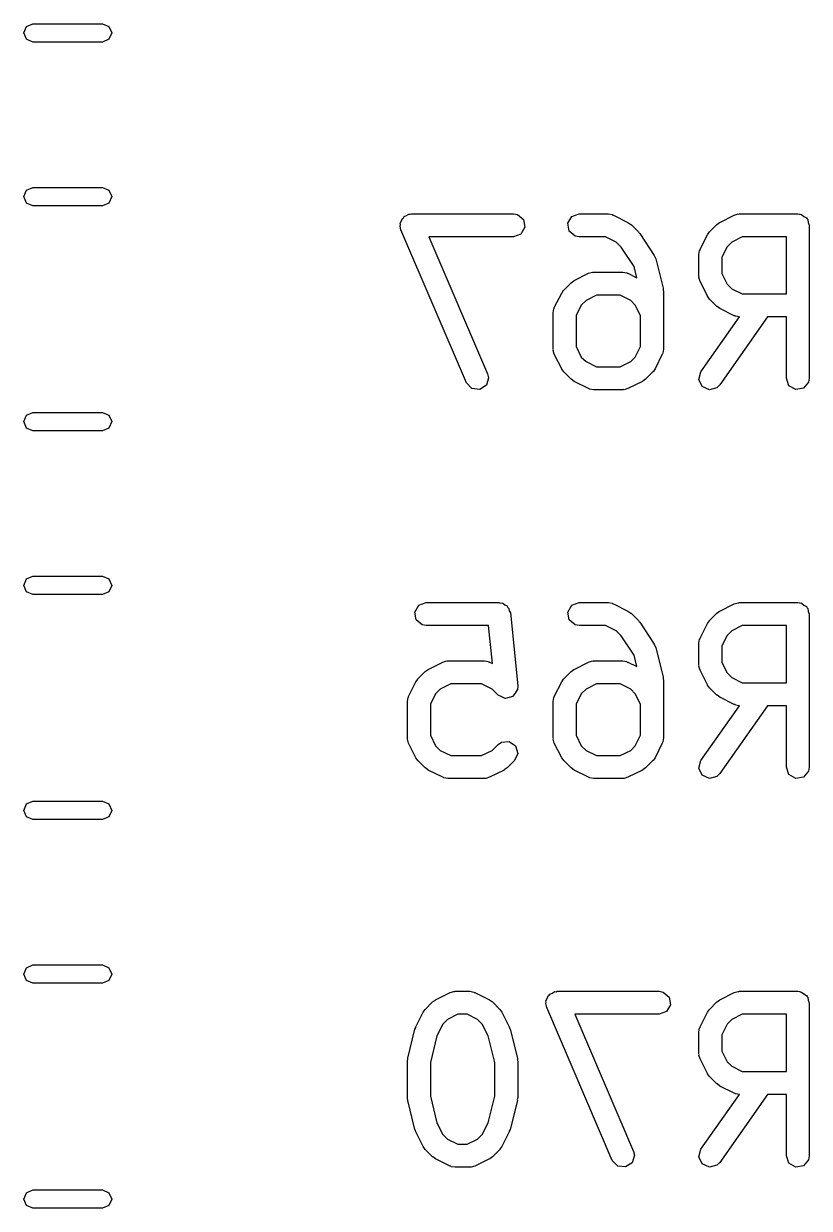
# Model space of a CAD drawing. Extents: x 62 to 228, y -146 to -46.
# Drawn here: x 151.5 to 156.63, y -111.03 to -103.29 of the extents above; entities that cross this region are included whole.
import ezdxf

# ---------------------------------------------------------------- set-up
doc = ezdxf.new("R2010")
doc.units = 0
doc.layers.add('BLACK', color=7, linetype='CONTINUOUS')

msp = doc.modelspace()

# ---------------------------------------------------------------- linework, layer by layer
at = {"layer": 'BLACK', "linetype": 'CONTINUOUS'}
for p, q in [((151.501, -103.351), (151.519, -103.309)), ((151.519, -103.309), (151.561, -103.291)), ((151.561, -103.291), (152.016, -103.291)), ((152.016, -103.291), (152.058, -103.309)), ((152.058, -103.309), (152.076, -103.351)), ((151.519, -103.393), (151.501, -103.351)), ((151.561, -103.411), (151.519, -103.393)), ((152.058, -103.393), (152.016, -103.411)), ((152.076, -103.351), (152.058, -103.393)), ((152.016, -103.411), (151.561, -103.411)), ((151.501, -104.421), (151.519, -104.379)), ((151.519, -104.379), (151.561, -104.361)), ((151.561, -104.361), (152.016, -104.361)), ((152.016, -104.361), (152.058, -104.379)), ((152.058, -104.379), (152.076, -104.421)), ((151.519, -104.463), (151.501, -104.421)), ((151.561, -104.481), (151.519, -104.463)), ((152.016, -104.481), (151.561, -104.481)), ((152.058, -104.463), (152.016, -104.481)), ((152.076, -104.421), (152.058, -104.463)), ((153.97, -104.58), (153.975, -104.563)), ((153.975, -104.563), (153.982, -104.559)), ((153.982, -104.559), (153.987, -104.551)), ((153.987, -104.551), (154.003, -104.545)), ((154.003, -104.545), (154.018, -104.535)), ((154.018, -104.535), (154.027, -104.536)), ((154.027, -104.536), (154.035, -104.533)), ((154.035, -104.533), (154.702, -104.533)), ((154.702, -104.533), (154.727, -104.538)), ((154.727, -104.538), (154.767, -104.571)), ((155.056, -104.595), (155.082, -104.551)), ((155.082, -104.551), (155.13, -104.533)), ((155.13, -104.533), (155.321, -104.533)), ((155.321, -104.533), (155.346, -104.538)), ((155.346, -104.538), (155.35, -104.541)), ((155.35, -104.541), (155.354, -104.541)), ((155.354, -104.541), (155.449, -104.589)), ((156.049, -104.589), (156.144, -104.541)), ((156.144, -104.541), (156.169, -104.534)), ((156.169, -104.534), (156.174, -104.535)), ((156.174, -104.535), (156.178, -104.533)), ((156.178, -104.533), (156.559, -104.533)), ((156.559, -104.533), (156.569, -104.535)), ((156.569, -104.535), (156.572, -104.535)), ((156.572, -104.535), (156.575, -104.536)), ((156.575, -104.536), (156.584, -104.538)), ((156.584, -104.538), (156.599, -104.55)), ((156.599, -104.55), (156.616, -104.56)), ((156.616, -104.56), (156.619, -104.567)), ((156.619, -104.567), (156.624, -104.571)), ((153.96, -104.613), (153.963, -104.604)), ((153.966, -104.638), (153.96, -104.613)), ((153.961, -104.595), (153.97, -104.58)), ((153.963, -104.604), (153.961, -104.595)), ((154.395, -105.638), (153.966, -104.638)), ((154.776, -104.621), (154.75, -104.666)), ((154.767, -104.571), (154.776, -104.621)), ((155.065, -104.646), (155.056, -104.595)), ((155.449, -104.589), (155.467, -104.602)), ((155.467, -104.602), (155.469, -104.603)), ((155.469, -104.603), (155.517, -104.651)), ((155.982, -104.651), (156.03, -104.603)), ((156.03, -104.603), (156.048, -104.59)), ((156.048, -104.59), (156.049, -104.589)), ((156.624, -104.571), (156.627, -104.59)), ((156.627, -104.59), (156.634, -104.608)), ((156.634, -104.608), (156.634, -105.608)), ((154.702, -104.683), (154.149, -104.683)), ((154.149, -104.683), (154.532, -105.579)), ((154.75, -104.666), (154.702, -104.683)), ((155.105, -104.679), (155.065, -104.646)), ((155.13, -104.683), (155.105, -104.679)), ((155.303, -104.683), (155.13, -104.683)), ((155.372, -104.718), (155.303, -104.683)), ((155.405, -104.751), (155.372, -104.718)), ((155.517, -104.651), (155.523, -104.66)), ((155.523, -104.66), (155.526, -104.662)), ((155.526, -104.662), (155.621, -104.805)), ((155.92, -104.765), (155.968, -104.67)), ((155.968, -104.67), (155.981, -104.652)), ((155.981, -104.652), (155.982, -104.651)), ((156.127, -104.718), (156.097, -104.748)), ((156.196, -104.683), (156.127, -104.718)), ((156.484, -104.683), (156.196, -104.683)), ((156.484, -105.057), (156.484, -104.683)), ((155.489, -104.877), (155.405, -104.751)), ((155.912, -104.799), (155.917, -104.773)), ((155.912, -104.942), (155.912, -104.799)), ((155.917, -104.773), (155.92, -104.77)), ((155.92, -104.77), (155.92, -104.765)), ((156.097, -104.748), (156.062, -104.817)), ((155.508, -104.951), (155.489, -104.877)), ((155.621, -104.805), (155.631, -104.828)), ((155.631, -104.828), (155.632, -104.828)), ((155.632, -104.828), (155.679, -105.019)), ((156.062, -104.817), (156.062, -104.924)), ((155.097, -104.97), (155.192, -104.922)), ((155.192, -104.922), (155.217, -104.915)), ((155.217, -104.915), (155.221, -104.916)), ((155.221, -104.916), (155.225, -104.914)), ((155.225, -104.914), (155.416, -104.914)), ((155.416, -104.914), (155.442, -104.919)), ((155.442, -104.919), (155.445, -104.922)), ((155.445, -104.922), (155.449, -104.922)), ((155.449, -104.922), (155.508, -104.951)), ((155.914, -104.946), (155.912, -104.942)), ((155.913, -104.95), (155.914, -104.946)), ((155.92, -104.975), (155.913, -104.95)), ((156.062, -104.924), (156.097, -104.993)), ((155.03, -105.032), (155.077, -104.984)), ((155.077, -104.984), (155.096, -104.971)), ((155.096, -104.971), (155.097, -104.97)), ((155.679, -105.019), (155.68, -105.034)), ((155.968, -105.07), (155.92, -104.975)), ((156.097, -104.993), (156.127, -105.023)), ((156.127, -105.023), (156.196, -105.057)), ((154.968, -105.146), (155.016, -105.051)), ((155.016, -105.051), (155.029, -105.033)), ((155.029, -105.033), (155.03, -105.032)), ((155.175, -105.099), (155.144, -105.129)), ((155.243, -105.064), (155.175, -105.099)), ((155.398, -105.064), (155.243, -105.064)), ((155.467, -105.099), (155.398, -105.064)), ((155.497, -105.129), (155.467, -105.099)), ((155.68, -105.034), (155.681, -105.037)), ((155.681, -105.037), (155.681, -105.418)), ((155.969, -105.072), (155.968, -105.07)), ((155.982, -105.09), (155.969, -105.072)), ((156.03, -105.138), (155.982, -105.09)), ((156.196, -105.057), (156.484, -105.057)), ((154.96, -105.18), (154.964, -105.154)), ((154.96, -105.418), (154.96, -105.18)), ((154.964, -105.154), (154.967, -105.151)), ((154.967, -105.151), (154.968, -105.146)), ((155.144, -105.129), (155.11, -105.198)), ((155.531, -105.198), (155.497, -105.129)), ((156.031, -105.138), (156.03, -105.138)), ((156.049, -105.152), (156.031, -105.138)), ((156.144, -105.199), (156.049, -105.152)), ((155.11, -105.198), (155.11, -105.4)), ((155.531, -105.4), (155.531, -105.198)), ((155.926, -105.565), (156.177, -105.207)), ((156.36, -105.207), (156.049, -105.651)), ((156.149, -105.2), (156.144, -105.199)), ((156.152, -105.203), (156.149, -105.2)), ((156.177, -105.207), (156.152, -105.203)), ((156.484, -105.207), (156.36, -105.207)), ((156.484, -105.608), (156.484, -105.207)), ((154.962, -105.422), (154.96, -105.418)), ((155.11, -105.4), (155.144, -105.469)), ((155.497, -105.469), (155.531, -105.4)), ((155.681, -105.418), (155.677, -105.444)), ((154.96, -105.426), (154.962, -105.422)), ((154.968, -105.451), (154.96, -105.426)), ((155.016, -105.547), (154.968, -105.451)), ((155.144, -105.469), (155.175, -105.499)), ((155.467, -105.499), (155.497, -105.469)), ((155.673, -105.451), (155.626, -105.547)), ((155.674, -105.447), (155.673, -105.451)), ((155.677, -105.444), (155.674, -105.447)), ((155.017, -105.548), (155.016, -105.547)), ((155.03, -105.566), (155.017, -105.548)), ((155.077, -105.614), (155.03, -105.566)), ((155.175, -105.499), (155.243, -105.533)), ((155.243, -105.533), (155.398, -105.533)), ((155.398, -105.533), (155.467, -105.499)), ((155.612, -105.566), (155.564, -105.614)), ((155.613, -105.565), (155.612, -105.566)), ((155.626, -105.547), (155.613, -105.565)), ((155.913, -105.615), (155.926, -105.565)), ((154.43, -105.675), (154.395, -105.638)), ((154.538, -105.604), (154.524, -105.653)), ((154.532, -105.579), (154.538, -105.604)), ((155.079, -105.614), (155.077, -105.614)), ((155.097, -105.628), (155.079, -105.614)), ((155.192, -105.675), (155.097, -105.628)), ((155.545, -105.628), (155.449, -105.675)), ((155.546, -105.627), (155.545, -105.628)), ((155.564, -105.614), (155.546, -105.627)), ((155.934, -105.661), (155.913, -105.615)), ((156.049, -105.651), (156.03, -105.67)), ((156.501, -105.657), (156.484, -105.608)), ((156.629, -105.634), (156.596, -105.673)), ((156.634, -105.608), (156.629, -105.634)), ((154.481, -105.681), (154.43, -105.675)), ((154.524, -105.653), (154.481, -105.681)), ((155.196, -105.676), (155.192, -105.675)), ((155.2, -105.679), (155.196, -105.676)), ((155.225, -105.683), (155.2, -105.679)), ((155.416, -105.683), (155.225, -105.683)), ((155.42, -105.682), (155.416, -105.683)), ((155.425, -105.683), (155.42, -105.682)), ((155.449, -105.675), (155.425, -105.683)), ((155.981, -105.683), (155.934, -105.661)), ((156.03, -105.67), (155.981, -105.683)), ((156.546, -105.682), (156.501, -105.657)), ((156.596, -105.673), (156.546, -105.682)), ((151.501, -105.891), (151.519, -105.849)), ((151.519, -105.849), (151.561, -105.831)), ((151.561, -105.831), (152.016, -105.831)), ((152.016, -105.831), (152.058, -105.849)), ((152.058, -105.849), (152.076, -105.891)), ((151.519, -105.933), (151.501, -105.891)), ((151.561, -105.951), (151.519, -105.933)), ((152.016, -105.951), (151.561, -105.951)), ((152.058, -105.933), (152.016, -105.951)), ((152.076, -105.891), (152.058, -105.933)), ((151.501, -106.961), (151.519, -106.919)), ((151.519, -107.003), (151.501, -106.961)), ((151.519, -106.919), (151.561, -106.901)), ((151.561, -106.901), (152.016, -106.901)), ((152.016, -106.901), (152.058, -106.919)), ((152.058, -106.919), (152.076, -106.961)), ((152.076, -106.961), (152.058, -107.003)), ((151.561, -107.021), (151.519, -107.003)), ((152.016, -107.021), (151.561, -107.021)), ((152.058, -107.003), (152.016, -107.021)), ((154.056, -107.135), (154.082, -107.091)), ((154.082, -107.091), (154.13, -107.073)), ((154.13, -107.073), (154.606, -107.073)), ((154.606, -107.073), (154.61, -107.074)), ((154.61, -107.074), (154.612, -107.074)), ((154.612, -107.074), (154.615, -107.075)), ((154.615, -107.075), (154.632, -107.078)), ((154.632, -107.078), (154.644, -107.088)), ((154.644, -107.088), (154.659, -107.095)), ((154.659, -107.095), (154.663, -107.104)), ((154.663, -107.104), (154.671, -107.111)), ((154.671, -107.111), (154.674, -107.127)), ((155.056, -107.135), (155.082, -107.091)), ((155.082, -107.091), (155.13, -107.073)), ((155.13, -107.073), (155.321, -107.073)), ((155.321, -107.073), (155.346, -107.078)), ((155.346, -107.078), (155.35, -107.081)), ((155.35, -107.081), (155.354, -107.081)), ((155.354, -107.081), (155.449, -107.129)), ((156.049, -107.129), (156.144, -107.081)), ((156.144, -107.081), (156.169, -107.074)), ((156.169, -107.074), (156.174, -107.075)), ((156.174, -107.075), (156.178, -107.073)), ((156.178, -107.073), (156.559, -107.073)), ((156.559, -107.073), (156.569, -107.075)), ((156.569, -107.075), (156.572, -107.075)), ((156.572, -107.075), (156.575, -107.076)), ((156.575, -107.076), (156.584, -107.078)), ((156.584, -107.078), (156.599, -107.09)), ((156.599, -107.09), (156.616, -107.1)), ((156.616, -107.1), (156.619, -107.107)), ((156.619, -107.107), (156.624, -107.111)), ((156.624, -107.111), (156.627, -107.13)), ((154.065, -107.186), (154.056, -107.135)), ((154.105, -107.219), (154.065, -107.186)), ((154.674, -107.127), (154.681, -107.141)), ((154.681, -107.141), (154.729, -107.617)), ((155.065, -107.186), (155.056, -107.135)), ((155.105, -107.219), (155.065, -107.186)), ((155.449, -107.129), (155.467, -107.142)), ((155.467, -107.142), (155.469, -107.143)), ((155.469, -107.143), (155.517, -107.191)), ((155.517, -107.191), (155.523, -107.2)), ((155.968, -107.21), (155.981, -107.192)), ((155.981, -107.192), (155.982, -107.191)), ((155.982, -107.191), (156.03, -107.143)), ((156.03, -107.143), (156.048, -107.13)), ((156.048, -107.13), (156.049, -107.129)), ((156.627, -107.13), (156.634, -107.148)), ((156.634, -107.148), (156.634, -108.148)), ((154.13, -107.223), (154.105, -107.219)), ((154.539, -107.223), (154.13, -107.223)), ((154.563, -107.472), (154.539, -107.223)), ((155.13, -107.223), (155.105, -107.219)), ((155.303, -107.223), (155.13, -107.223)), ((155.372, -107.258), (155.303, -107.223)), ((155.405, -107.291), (155.372, -107.258)), ((155.523, -107.2), (155.526, -107.202)), ((155.526, -107.202), (155.621, -107.345)), ((155.92, -107.305), (155.968, -107.21)), ((156.127, -107.258), (156.097, -107.288)), ((156.196, -107.223), (156.127, -107.258)), ((156.484, -107.223), (156.196, -107.223)), ((156.484, -107.597), (156.484, -107.223)), ((155.489, -107.417), (155.405, -107.291)), ((155.621, -107.345), (155.631, -107.368)), ((155.912, -107.339), (155.917, -107.313)), ((155.912, -107.482), (155.912, -107.339)), ((155.917, -107.313), (155.92, -107.31)), ((155.92, -107.31), (155.92, -107.305)), ((156.097, -107.288), (156.062, -107.357)), ((155.508, -107.491), (155.489, -107.417)), ((155.631, -107.368), (155.632, -107.368)), ((155.632, -107.368), (155.679, -107.559)), ((156.062, -107.357), (156.062, -107.464)), ((154.144, -107.51), (154.24, -107.462)), ((154.24, -107.462), (154.264, -107.455)), ((154.264, -107.455), (154.269, -107.456)), ((154.269, -107.456), (154.273, -107.454)), ((154.273, -107.454), (154.511, -107.454)), ((154.511, -107.454), (154.537, -107.459)), ((154.537, -107.459), (154.54, -107.462)), ((154.54, -107.462), (154.545, -107.462)), ((154.545, -107.462), (154.563, -107.472)), ((155.097, -107.51), (155.192, -107.462)), ((155.192, -107.462), (155.217, -107.455)), ((155.217, -107.455), (155.221, -107.456)), ((155.221, -107.456), (155.225, -107.454)), ((155.225, -107.454), (155.416, -107.454)), ((155.416, -107.454), (155.442, -107.459)), ((155.442, -107.459), (155.445, -107.462)), ((155.445, -107.462), (155.449, -107.462)), ((155.449, -107.462), (155.508, -107.491)), ((155.914, -107.486), (155.912, -107.482)), ((155.913, -107.49), (155.914, -107.486)), ((155.92, -107.515), (155.913, -107.49)), ((156.062, -107.464), (156.097, -107.533)), ((154.063, -107.591), (154.076, -107.573)), ((154.076, -107.573), (154.077, -107.572)), ((154.077, -107.572), (154.125, -107.524)), ((154.125, -107.524), (154.143, -107.511)), ((154.143, -107.511), (154.144, -107.51)), ((155.016, -107.591), (155.029, -107.573)), ((155.029, -107.573), (155.03, -107.572)), ((155.03, -107.572), (155.077, -107.524)), ((155.077, -107.524), (155.096, -107.511)), ((155.096, -107.511), (155.097, -107.51)), ((155.679, -107.559), (155.68, -107.574)), ((155.68, -107.574), (155.681, -107.577)), ((155.681, -107.577), (155.681, -107.958)), ((155.968, -107.61), (155.92, -107.515)), ((156.097, -107.533), (156.127, -107.563)), ((156.127, -107.563), (156.196, -107.597)), ((154.016, -107.686), (154.063, -107.591)), ((154.222, -107.639), (154.192, -107.669)), ((154.291, -107.604), (154.222, -107.639)), ((154.493, -107.604), (154.291, -107.604)), ((154.562, -107.639), (154.493, -107.604)), ((154.601, -107.678), (154.562, -107.639)), ((154.726, -107.644), (154.712, -107.665)), ((154.727, -107.643), (154.726, -107.643)), ((154.726, -107.643), (154.726, -107.644)), ((154.729, -107.617), (154.727, -107.643)), ((154.968, -107.686), (155.016, -107.591)), ((155.175, -107.639), (155.144, -107.669)), ((155.243, -107.604), (155.175, -107.639)), ((155.398, -107.604), (155.243, -107.604)), ((155.467, -107.639), (155.398, -107.604)), ((155.497, -107.669), (155.467, -107.639)), ((155.969, -107.612), (155.968, -107.61)), ((155.982, -107.63), (155.969, -107.612)), ((156.03, -107.678), (155.982, -107.63)), ((156.196, -107.597), (156.484, -107.597)), ((154.008, -107.72), (154.012, -107.694)), ((154.008, -107.958), (154.008, -107.72)), ((154.012, -107.694), (154.015, -107.691)), ((154.015, -107.691), (154.016, -107.686)), ((154.192, -107.669), (154.158, -107.738)), ((154.158, -107.738), (154.158, -107.94)), ((154.602, -107.678), (154.601, -107.678)), ((154.601, -107.678), (154.601, -107.678)), ((154.625, -107.689), (154.602, -107.678)), ((154.647, -107.699), (154.625, -107.689)), ((154.648, -107.699), (154.647, -107.699)), ((154.673, -107.693), (154.648, -107.699)), ((154.648, -107.699), (154.648, -107.699)), ((154.697, -107.686), (154.673, -107.693)), ((154.698, -107.685), (154.697, -107.686)), ((154.697, -107.686), (154.697, -107.686)), ((154.712, -107.665), (154.698, -107.685)), ((154.96, -107.72), (154.964, -107.694)), ((154.96, -107.958), (154.96, -107.72)), ((154.964, -107.694), (154.967, -107.691)), ((154.967, -107.691), (154.968, -107.686)), ((155.144, -107.669), (155.11, -107.738)), ((155.11, -107.738), (155.11, -107.94)), ((155.531, -107.738), (155.497, -107.669)), ((155.531, -107.94), (155.531, -107.738)), ((156.031, -107.678), (156.03, -107.678)), ((156.049, -107.692), (156.031, -107.678)), ((156.144, -107.739), (156.049, -107.692)), ((156.149, -107.74), (156.144, -107.739)), ((156.152, -107.743), (156.149, -107.74)), ((155.926, -108.105), (156.177, -107.747)), ((156.36, -107.747), (156.049, -108.191)), ((156.177, -107.747), (156.152, -107.743)), ((156.484, -107.747), (156.36, -107.747)), ((156.484, -108.148), (156.484, -107.747)), ((154.009, -107.962), (154.008, -107.958)), ((154.008, -107.966), (154.009, -107.962)), ((154.016, -107.991), (154.008, -107.966)), ((154.158, -107.94), (154.192, -108.009)), ((154.962, -107.962), (154.96, -107.958)), ((154.96, -107.966), (154.962, -107.962)), ((154.968, -107.991), (154.96, -107.966)), ((155.11, -107.94), (155.144, -108.009)), ((155.497, -108.009), (155.531, -107.94)), ((155.681, -107.958), (155.677, -107.984)), ((154.063, -108.087), (154.016, -107.991)), ((154.192, -108.009), (154.222, -108.039)), ((154.222, -108.039), (154.291, -108.073)), ((154.493, -108.073), (154.562, -108.039)), ((154.562, -108.039), (154.601, -108)), ((154.601, -108), (154.622, -107.985)), ((154.622, -107.985), (154.673, -107.981)), ((154.673, -107.981), (154.715, -108.01)), ((154.715, -108.01), (154.729, -108.06)), ((155.016, -108.087), (154.968, -107.991)), ((155.144, -108.009), (155.175, -108.039)), ((155.175, -108.039), (155.243, -108.073)), ((155.398, -108.073), (155.467, -108.039)), ((155.467, -108.039), (155.497, -108.009)), ((155.673, -107.991), (155.626, -108.087)), ((155.674, -107.987), (155.673, -107.991)), ((155.677, -107.984), (155.674, -107.987)), ((154.064, -108.088), (154.063, -108.087)), ((154.077, -108.106), (154.064, -108.088)), ((154.125, -108.154), (154.077, -108.106)), ((154.291, -108.073), (154.493, -108.073)), ((154.707, -108.106), (154.659, -108.154)), ((154.729, -108.06), (154.707, -108.106)), ((155.017, -108.088), (155.016, -108.087)), ((155.03, -108.106), (155.017, -108.088)), ((155.077, -108.154), (155.03, -108.106)), ((155.243, -108.073), (155.398, -108.073)), ((155.612, -108.106), (155.564, -108.154)), ((155.613, -108.105), (155.612, -108.106)), ((155.626, -108.087), (155.613, -108.105)), ((155.913, -108.155), (155.926, -108.105)), ((154.126, -108.154), (154.125, -108.154)), ((154.144, -108.168), (154.126, -108.154)), ((154.24, -108.215), (154.144, -108.168)), ((154.64, -108.168), (154.545, -108.215)), ((154.641, -108.167), (154.64, -108.168)), ((154.659, -108.154), (154.641, -108.167)), ((155.079, -108.154), (155.077, -108.154)), ((155.097, -108.168), (155.079, -108.154)), ((155.192, -108.215), (155.097, -108.168)), ((155.545, -108.168), (155.449, -108.215)), ((155.546, -108.167), (155.545, -108.168)), ((155.564, -108.154), (155.546, -108.167)), ((155.934, -108.201), (155.913, -108.155)), ((155.981, -108.223), (155.934, -108.201)), ((156.049, -108.191), (156.03, -108.21)), ((156.501, -108.197), (156.484, -108.148)), ((156.546, -108.222), (156.501, -108.197)), ((156.629, -108.174), (156.596, -108.213)), ((156.634, -108.148), (156.629, -108.174)), ((154.244, -108.216), (154.24, -108.215)), ((154.247, -108.219), (154.244, -108.216)), ((154.273, -108.223), (154.247, -108.219)), ((154.511, -108.223), (154.273, -108.223)), ((154.515, -108.222), (154.511, -108.223)), ((154.52, -108.223), (154.515, -108.222)), ((154.545, -108.215), (154.52, -108.223)), ((155.196, -108.216), (155.192, -108.215)), ((155.2, -108.219), (155.196, -108.216)), ((155.225, -108.223), (155.2, -108.219)), ((155.416, -108.223), (155.225, -108.223)), ((155.42, -108.222), (155.416, -108.223)), ((155.425, -108.223), (155.42, -108.222)), ((155.449, -108.215), (155.425, -108.223)), ((156.03, -108.21), (155.981, -108.223)), ((156.596, -108.213), (156.546, -108.222)), ((151.501, -108.431), (151.519, -108.389)), ((151.519, -108.473), (151.501, -108.431)), ((151.519, -108.389), (151.561, -108.371)), ((151.561, -108.371), (152.016, -108.371)), ((152.016, -108.371), (152.058, -108.389)), ((152.058, -108.389), (152.076, -108.431)), ((152.076, -108.431), (152.058, -108.473)), ((151.561, -108.491), (151.519, -108.473)), ((152.016, -108.491), (151.561, -108.491)), ((152.058, -108.473), (152.016, -108.491)), ((151.519, -109.459), (151.561, -109.441)), ((151.561, -109.441), (152.016, -109.441)), ((152.016, -109.441), (152.058, -109.459)), ((151.501, -109.501), (151.519, -109.459)), ((151.519, -109.543), (151.501, -109.501)), ((152.058, -109.459), (152.076, -109.501)), ((152.076, -109.501), (152.058, -109.543)), ((151.561, -109.561), (151.519, -109.543)), ((152.016, -109.561), (151.561, -109.561)), ((152.058, -109.543), (152.016, -109.561)), ((154.172, -109.683), (154.191, -109.67)), ((154.191, -109.67), (154.192, -109.669)), ((154.192, -109.669), (154.287, -109.621)), ((154.287, -109.621), (154.312, -109.614)), ((154.312, -109.614), (154.316, -109.615)), ((154.316, -109.615), (154.321, -109.613)), ((154.321, -109.613), (154.416, -109.613)), ((154.416, -109.613), (154.442, -109.618)), ((154.442, -109.618), (154.445, -109.621)), ((154.445, -109.621), (154.449, -109.621)), ((154.449, -109.621), (154.545, -109.669)), ((154.545, -109.669), (154.563, -109.682)), ((154.913, -109.675), (154.922, -109.66)), ((154.915, -109.684), (154.913, -109.675)), ((154.922, -109.66), (154.927, -109.643)), ((154.927, -109.643), (154.935, -109.639)), ((154.935, -109.639), (154.939, -109.631)), ((154.939, -109.631), (154.956, -109.625)), ((154.956, -109.625), (154.97, -109.615)), ((154.97, -109.615), (154.979, -109.616)), ((154.979, -109.616), (154.987, -109.613)), ((154.987, -109.613), (155.654, -109.613)), ((155.654, -109.613), (155.68, -109.618)), ((155.68, -109.618), (155.719, -109.651)), ((155.719, -109.651), (155.728, -109.701)), ((156.03, -109.683), (156.048, -109.67)), ((156.048, -109.67), (156.049, -109.669)), ((156.049, -109.669), (156.144, -109.621)), ((156.144, -109.621), (156.169, -109.614)), ((156.169, -109.614), (156.174, -109.615)), ((156.174, -109.615), (156.178, -109.613)), ((156.178, -109.613), (156.559, -109.613)), ((156.559, -109.613), (156.569, -109.615)), ((156.569, -109.615), (156.572, -109.615)), ((156.572, -109.615), (156.575, -109.616)), ((156.575, -109.616), (156.584, -109.618)), ((156.584, -109.618), (156.599, -109.63)), ((156.599, -109.63), (156.616, -109.64)), ((156.616, -109.64), (156.619, -109.647)), ((156.619, -109.647), (156.624, -109.651)), ((156.624, -109.651), (156.627, -109.67)), ((156.627, -109.67), (156.634, -109.688)), ((154.063, -109.845), (154.111, -109.75)), ((154.111, -109.75), (154.124, -109.732)), ((154.124, -109.732), (154.125, -109.731)), ((154.125, -109.731), (154.172, -109.683)), ((154.563, -109.682), (154.564, -109.683)), ((154.564, -109.683), (154.612, -109.731)), ((154.612, -109.731), (154.625, -109.749)), ((154.625, -109.749), (154.626, -109.75)), ((154.626, -109.75), (154.673, -109.845)), ((154.912, -109.693), (154.915, -109.684)), ((154.918, -109.718), (154.912, -109.693)), ((155.347, -110.718), (154.918, -109.718)), ((155.702, -109.746), (155.654, -109.763)), ((155.728, -109.701), (155.702, -109.746)), ((155.92, -109.845), (155.968, -109.75)), ((155.968, -109.75), (155.981, -109.732)), ((155.981, -109.732), (155.982, -109.731)), ((155.982, -109.731), (156.03, -109.683)), ((156.634, -109.688), (156.634, -110.688)), ((154.239, -109.828), (154.201, -109.905)), ((154.27, -109.798), (154.239, -109.828)), ((154.338, -109.763), (154.27, -109.798)), ((154.398, -109.763), (154.338, -109.763)), ((154.467, -109.798), (154.398, -109.763)), ((154.497, -109.828), (154.467, -109.798)), ((154.536, -109.905), (154.497, -109.828)), ((155.654, -109.763), (155.101, -109.763)), ((155.101, -109.763), (155.485, -110.659)), ((156.097, -109.828), (156.062, -109.897)), ((156.127, -109.798), (156.097, -109.828)), ((156.196, -109.763), (156.127, -109.798)), ((156.484, -109.763), (156.196, -109.763)), ((156.484, -110.137), (156.484, -109.763)), ((154.01, -110.051), (154.057, -109.861)), ((154.057, -109.861), (154.063, -109.849)), ((154.063, -109.849), (154.063, -109.845)), ((154.201, -109.905), (154.158, -110.079)), ((154.579, -110.079), (154.536, -109.905)), ((154.673, -109.845), (154.677, -109.858)), ((154.677, -109.858), (154.679, -109.861)), ((154.679, -109.861), (154.727, -110.051)), ((155.912, -109.879), (155.917, -109.853)), ((155.912, -110.022), (155.912, -109.879)), ((155.917, -109.853), (155.92, -109.85)), ((155.92, -109.85), (155.92, -109.845)), ((156.062, -109.897), (156.062, -110.004)), ((154.008, -110.069), (154.01, -110.055)), ((154.01, -110.055), (154.01, -110.051)), ((154.727, -110.051), (154.728, -110.066)), ((155.914, -110.026), (155.912, -110.022)), ((155.913, -110.03), (155.914, -110.026)), ((155.92, -110.055), (155.913, -110.03)), ((155.968, -110.15), (155.92, -110.055)), ((156.062, -110.004), (156.097, -110.073)), ((154.008, -110.307), (154.008, -110.069)), ((154.158, -110.079), (154.158, -110.298)), ((154.579, -110.298), (154.579, -110.079)), ((154.728, -110.066), (154.729, -110.069)), ((154.729, -110.069), (154.729, -110.307)), ((156.097, -110.073), (156.127, -110.103)), ((156.127, -110.103), (156.196, -110.137)), ((156.196, -110.137), (156.484, -110.137)), ((155.969, -110.152), (155.968, -110.15)), ((155.982, -110.17), (155.969, -110.152)), ((156.03, -110.218), (155.982, -110.17)), ((155.926, -110.645), (156.177, -110.287)), ((156.031, -110.218), (156.03, -110.218)), ((156.049, -110.232), (156.031, -110.218)), ((156.144, -110.279), (156.049, -110.232)), ((156.36, -110.287), (156.049, -110.731)), ((156.149, -110.28), (156.144, -110.279)), ((156.152, -110.283), (156.149, -110.28)), ((156.177, -110.287), (156.152, -110.283)), ((156.484, -110.287), (156.36, -110.287)), ((156.484, -110.688), (156.484, -110.287)), ((154.009, -110.311), (154.008, -110.307)), ((154.01, -110.326), (154.009, -110.311)), ((154.057, -110.516), (154.01, -110.326)), ((154.158, -110.298), (154.201, -110.472)), ((154.536, -110.472), (154.579, -110.298)), ((154.727, -110.326), (154.679, -110.516)), ((154.729, -110.307), (154.726, -110.322)), ((154.726, -110.322), (154.727, -110.326)), ((154.059, -110.519), (154.057, -110.516)), ((154.063, -110.531), (154.059, -110.519)), ((154.201, -110.472), (154.239, -110.549)), ((154.497, -110.549), (154.536, -110.472)), ((154.679, -110.516), (154.674, -110.528)), ((154.111, -110.627), (154.063, -110.531)), ((154.239, -110.549), (154.27, -110.579)), ((154.27, -110.579), (154.338, -110.613)), ((154.398, -110.613), (154.467, -110.579)), ((154.467, -110.579), (154.497, -110.549)), ((154.673, -110.531), (154.626, -110.627)), ((154.674, -110.528), (154.673, -110.531)), ((154.112, -110.628), (154.111, -110.627)), ((154.125, -110.646), (154.112, -110.628)), ((154.172, -110.694), (154.125, -110.646)), ((154.338, -110.613), (154.398, -110.613)), ((154.612, -110.646), (154.564, -110.694)), ((154.613, -110.645), (154.612, -110.646)), ((154.626, -110.627), (154.613, -110.645)), ((155.485, -110.659), (155.491, -110.684)), ((155.913, -110.695), (155.926, -110.645)), ((154.174, -110.694), (154.172, -110.694)), ((154.192, -110.708), (154.174, -110.694)), ((154.287, -110.755), (154.192, -110.708)), ((154.292, -110.756), (154.287, -110.755)), ((154.295, -110.759), (154.292, -110.756)), ((154.321, -110.763), (154.295, -110.759)), ((154.449, -110.755), (154.425, -110.763)), ((154.545, -110.708), (154.449, -110.755)), ((154.546, -110.707), (154.545, -110.708)), ((154.564, -110.694), (154.546, -110.707)), ((155.382, -110.755), (155.347, -110.718)), ((155.433, -110.761), (155.382, -110.755)), ((155.476, -110.733), (155.433, -110.761)), ((155.491, -110.684), (155.476, -110.733)), ((155.934, -110.741), (155.913, -110.695)), ((155.981, -110.763), (155.934, -110.741)), ((156.03, -110.75), (155.981, -110.763)), ((156.049, -110.731), (156.03, -110.75)), ((156.501, -110.737), (156.484, -110.688)), ((156.546, -110.762), (156.501, -110.737)), ((156.596, -110.753), (156.546, -110.762)), ((156.629, -110.714), (156.596, -110.753)), ((156.634, -110.688), (156.629, -110.714)), ((154.416, -110.763), (154.321, -110.763)), ((154.42, -110.762), (154.416, -110.763)), ((154.425, -110.763), (154.42, -110.762)), ((151.519, -110.929), (151.561, -110.911)), ((151.561, -110.911), (152.016, -110.911)), ((152.016, -110.911), (152.058, -110.929)), ((151.501, -110.971), (151.519, -110.929)), ((151.519, -111.013), (151.501, -110.971)), ((152.058, -110.929), (152.076, -110.971)), ((152.076, -110.971), (152.058, -111.013)), ((151.561, -111.031), (151.519, -111.013)), ((152.016, -111.031), (151.561, -111.031)), ((152.058, -111.013), (152.016, -111.031))]:
    msp.add_line(p, q, dxfattribs=at)

doc.saveas('drawing.dxf')
